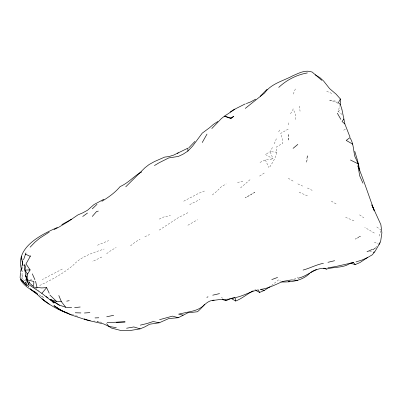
<?xml version="1.0" encoding="UTF-8"?>
<svg xmlns="http://www.w3.org/2000/svg" width="402" height="402" viewBox="0 0 402 402"><rect width="100%" height="100%" fill="white"/><g stroke="black" fill="none" stroke-linecap="round" stroke-linejoin="round"><path stroke-width="0.3" stroke-dasharray="2.01 1.51" d="M295.279 119.484L295.299 113.952L293.063 108.816M25.2 280.772L25.22 278.943M22.281 268.616L22.336 266.209M288.279 124.876L288.279 121.555M21.587 267.034L22.316 263.159M379.116 236.074L380.91 230.582M342.112 114.525L338.027 111.364L340.147 105.078M288.184 129.102L280.641 133.454L282.149 138.102L282.802 143.248L276.536 146.866C278.169 154.499 273.285 161.413 269.435 167.528M276.37 138.73L273.938 144.63M295.359 88.968L293.063 94.52M278.722 131.876L279.742 129.635M290.561 113.801L292.756 109.55M272.425 147.489L270.214 151.735L265.31 154.423L272.983 158.855L270.214 151.735L276.913 152.172M372.739 249.687L374.332 248.848L376.94 246.381M250.034 179.694L240.476 187.96M212.346 194.965L216.567 191.488L221.351 186.714L226.13 183.945M271.546 285.48L278.717 279.767L280.626 281.229M130.514 245.863L135.298 241.999L140.077 239.24M30.351 280.063L31.738 279.023M106.615 253.702L111.394 250.23L116.173 247.567M159.202 230.11L178.322 217.638L187.885 212.713M259.597 176.081L264.375 172.94M374.332 248.848L375.739 247.999M294.123 279.269L297.842 277.048M359.639 236.487L355.212 239.105L360.483 236.406L359.639 236.487L359.991 236.426M338.027 111.364L341.393 109.419M343.685 130.178L346.318 128.655M187.885 225.241L197.447 219.793M372.78 249.567L376.006 247.768M189.679 204.603L199.94 199.487M183.744 201.176L198.764 193.287L204.432 191.04M101.832 257.009L92.269 261.612M62.29 269.064L42.24 279.566M144.861 236.753L149.639 234.477M159.202 219.115L163.981 216.899L170.463 215.593M259.999 162.398L265.35 159.971L272.983 158.855M97.495 245.225L108.651 240.627M39.682 285.5C51.391 279.867 63.22 273.677 73.149 265.24C81.264 256.33 93.078 252.732 104.118 249.049M237.507 182.533L244.079 180.81M254.818 289.887L255.979 289.887M93.837 321.012L95.068 321.108M369.554 251.366L373.136 251.793M98.249 321.942L101.832 322.459L98.339 321.51M331.791 93.44L325.741 90.857M71.752 314.389L75.697 315.6M76.259 315.771L77.928 316.299M345.594 217.336L355.212 221.321M307.404 195.849L297.842 191.679M374.332 242.205L379.116 244.331M297.842 183.9L302.626 186.076M307.404 188.02L312.183 190.362M337.755 103.239L335.167 101.972L328.997 100.013L336.087 101.193L337.504 102.299M40.919 296.148L43.954 297.706L39.16 294.777M331.308 201.126L336.087 203.94M288.279 178.257L293.063 181.081M374.332 233.044L364.775 227.391M28.783 286.706L25.095 280.993L21.984 278.913L22.075 273.445L22.195 278.948M359.559 214.859L363.895 217.874M376.81 226.979L381.086 230.029M221.351 297.294L222.783 298.329M35.381 287.998L38.728 290.52M32.989 286.058L30.12 283.691L32.306 285.827M29.155 282.792L33.22 286.651M28.693 281.676L32.386 285.752M28.507 281.691L30.06 283.646L29.075 281.48M26.411 283.505L25.341 282.008L25.095 280.993M26.773 284.003L28.919 287.003M26.366 283.46L25.341 282.008L25.813 283.601M27.733 285.395L28.758 286.847M265.35 159.971L268.888 167.533M27.602 278.234L28.095 279.32M299.344 106.098L300.068 111.198M26.386 273.727L26.502 274.898M288.319 134.544L288.279 140.785L288.319 134.544M307.103 156.82L306.535 162.669L307.766 156.855L307.404 155.061L307.103 156.82M254.818 192.251L245.255 197.879L254.818 192.251"/><path stroke-width="0.6" d="M350.001 137.077L344.876 123.972L341.871 109.143L340.338 104.51L340.378 98.962L336.087 94.138L329.605 88.621L323.625 81.038L319.917 77.656L315.284 74.812M20.1 277.827L20.462 272.511M30.632 255.717L25.994 263.913L30.12 269.913L27.547 274.058L26.994 279.898L28.627 284.47L41.873 293.385L49.245 299.204L56.587 301.455L61.365 301.651L65.692 307.239L71.677 307.6M352.76 144.187L346.222 140.414L349.876 137.645C353.599 143.117 353.328 150.192 354.86 156.443L358.272 163.931L358.036 166.051L359.674 175.785L362.951 183.196M25.341 266.541L24.869 270.084L26.984 281.802M20.562 271.827L21.487 267.586M23.537 259.813L25.969 252.888M379.116 244.331L380.654 241.321L381.9 232.778L380.865 224.638L371.835 204.884L374.332 210.874C369.533 197.689 365.081 184.312 359.991 171.182L358.036 166.051L359.78 170.322L357.614 160.78L354.785 151.368M340.378 98.962L338.389 102.771L340.338 104.51M202.226 142.529L207.01 134.072M380.066 242.758L375.262 251.024L372.277 254.823L367.508 257.592L362.107 259.993L355.936 261.948M214.181 300.088C206.11 300.686 203.151 307.138 197.447 311.756L187.885 312.791L178.322 317.706L168.765 318.57L159.202 322.796L149.639 324.218L144.861 326.876L140.077 328.876L130.514 330.459L125.736 330.57L120.957 330.519L111.394 328.037L108.927 326.439L103.691 323.942L87.49 320.278L71.345 315.017L60.637 310.153L54.024 305.671L60.637 310.153L58.808 309.002L63.054 311.203M343.976 118.967L342.037 121.434L344.876 123.972M41.873 293.385L46.612 287.611L49.245 293.279M92.269 216.467L96.53 211.547L98.339 211.1M204.729 304.249C201.698 308.022 197.091 309.972 192.513 311.123L178.609 314.138L183.106 315.163M154.418 165.569L159.202 162.715L168.765 157.926L178.322 156.443L183.106 154.177L187.885 151.077L192.669 146.032L202.226 133.162L209.542 127.746L213.351 124.424L217.839 121.494M125.736 186.835L144.861 167.84L149.036 164.579L154.418 161.579L164.714 157.066L168.76 156.609L173.543 155.152L178.322 152.815M188.769 147.856L194.95 141.398M30.12 247.19L34.954 242.18L39.682 238.225L49.245 232.07M260.225 96.284L267.124 89.224M211.789 128.565L221.351 118.605L225.849 115.083M92.269 208.869L97.053 204.301M373.463 252.692L374.332 251.933M278.722 87.41C286.726 79.897 296.596 74.827 307.404 72.918M293.063 148.363L297.842 144.398M270.114 286.656L264.375 290.36L259.597 292.435L255.878 290.455M230.914 118.6L233.813 116.329L230.813 117.942L224.462 116.208L230.914 118.6L230.813 117.942M309.791 273.249C302.445 280.707 291.601 282.259 281.581 281.958C274.641 285.028 267.868 288.621 260.159 289.46L264.375 290.36M310.751 272.511L312.183 271.405L316.434 269.42M245.255 108.429L264.486 93.098C271.365 83.415 283.234 81.038 293.063 75.636C299.214 73.053 305.244 69.541 312.183 72.069L321.746 80.299M82.711 216.497L87.49 213.035M367.639 257.466L359.991 262.551L355.212 264.586L350.428 263.204C343.293 268.149 334.424 266.632 326.524 269.094L323.54 268.26M230.155 112.047L234.587 109.083M226.13 115.062L235.693 108.711L245.255 103.892M101.832 201.312C108.605 197.251 115.078 192.648 120.158 186.548C128.243 183.121 133.926 176.066 141.549 171.905M140.077 172.845L141.072 172.222M103.907 199.246L94.003 204.568L87.49 210.281L82.706 212.879L77.928 214.904L68.365 221.437L58.808 227.195L54.024 229.577M61.823 224.633L71.526 219.19M255.662 99.173L250.768 101.867L246.315 103.585M253.225 290.752C247.275 293.998 242.069 298.505 235.693 301.033L231.441 298.596M177.332 153.313L187.885 148.182L187.885 151.077M212.372 300.51L220.155 299.485L222.457 299.535L226.13 300.731L230.381 298.56M57.3 227.537C40.165 234.974 13.326 248.567 22.21 271.616M366.996 251.773L372.383 249.361M206.839 297.314L208.025 296.827M288.279 281.772L289.877 281.149M271.762 279.596L277.581 277.435M298.063 278.219C307.505 276.29 314.464 267.943 324.474 268.234L326.524 269.094M303.068 270.069C310.002 268.219 316.334 264.632 323.439 263.315M281.581 281.958L284.083 281.189L291.46 279.928L297.842 280.34M235.823 297.49C243.657 295.922 250.486 291.395 258.31 289.877L259.597 292.435M327.911 262.33L334.645 260.697M140.303 325.143L147.047 323.515L153.167 321.53L159.202 322.796M159.554 319.696L172.498 316.133L178.322 317.706M212.723 295.194L219.542 293.606M350.428 263.204L353.484 262.531L355.212 264.586M106.706 316.786L113.681 315.294M353.484 262.531L335.333 266.616L327.901 267.848M66.672 301.148L69.234 300.676M126.55 328.243L133.851 326.942L140.077 328.876M232.009 298.128L234.758 297.716M74.606 307.61L80.209 307.007M84.395 312.997L89.907 312.61M46.612 287.611L41.743 287.943L33.642 287.098L33.858 281.455L26.994 279.898L25.673 275.521L28.627 284.47M222.457 299.535L229.115 299.138L235.311 297.636L235.693 301.033M116.173 322.303L125.133 321.907L107.118 322.545M94.993 317.922L98.837 317.766M30.12 269.913L24.869 270.084L27.547 274.058M75.239 312.766L80.923 312.942M116.354 327.67L108.927 326.439L106.61 323.63M71.355 314.666C57.787 310.108 44.537 302.862 34.989 291.942L35.858 292.646M84.39 319.022L86.118 319.535M88.42 320.213L90.143 320.721L84.34 319.042M65.692 307.239L58.808 304.947L50.366 299.525M63.586 311.475L67.837 313.148M25.341 254.059L30.12 256.36M97.053 321.278L97.957 321.731M350.433 159.991L358.272 163.931M59.602 305.234L50.034 299.229M37.029 293.475L34.904 292.169L37.773 294.37M37.356 294.153L34.276 292.254L30.783 289.365M56.064 307.279L60.637 310.153M46.039 296.5L48.039 297.862M30.979 289.4L30.12 288.787L30.346 289.003M31.838 290.008L34.703 292.008C29.401 288.726 23.427 285.36 20.562 279.591L26.964 285.435L20.562 279.591M225.175 300.048L226.13 300.731M49.245 304.208L41.979 298.847L46.019 302.038M50.129 299.661L54.024 303.043L52.35 301.47M50.129 299.369L51.461 300.631M49.873 295.013L56.587 301.455M20.256 278.269L23.567 281.872M337.343 113.208L340.871 119.409M32.301 273.827L34.904 279.681M58.808 295.51L61.365 301.651M25.185 266.24L24.728 264.642L24.859 269.536M35.547 281.224L37.044 287.606M21.889 259.536L21.361 256.471L22.954 265.667L22.105 260.762"/></g></svg>
